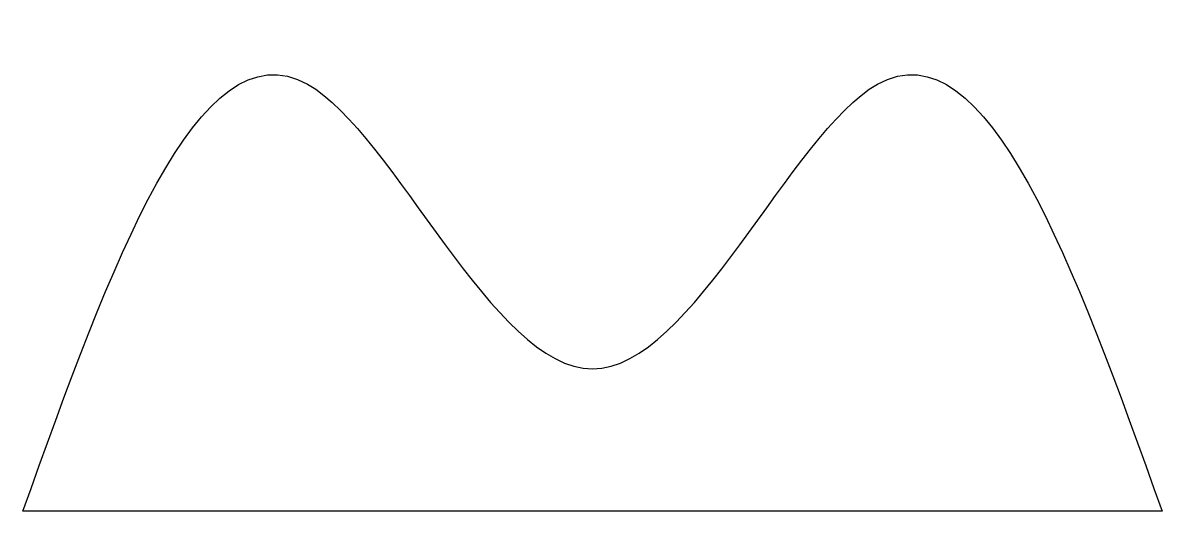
# Model space of a CAD drawing. Header units: inches. Extents: x 0 to 2, y 0.02 to 0.88.
import ezdxf

# ---------------------------------------------------------------- set-up
doc = ezdxf.new("R2010")
doc.units = ezdxf.units.IN

msp = doc.modelspace()

# ---------------------------------------------------------------- linework, layer by layer
at = {"color": 1}
msp.add_line((2, 0.017), (0, 0.017), dxfattribs=at)
msp.add_open_spline([(0, 0.017), (0.1538, 0.446), (0.4284, 1.2116), (1, -0.1482), (1.5716, 1.2116), (1.8462, 0.446), (2, 0.017)], degree=3, knots=[0, 0, 0, 0, 0.280196, 0.5, 0.719804, 1, 1, 1, 1], dxfattribs=at)

doc.saveas('drawing.dxf')
